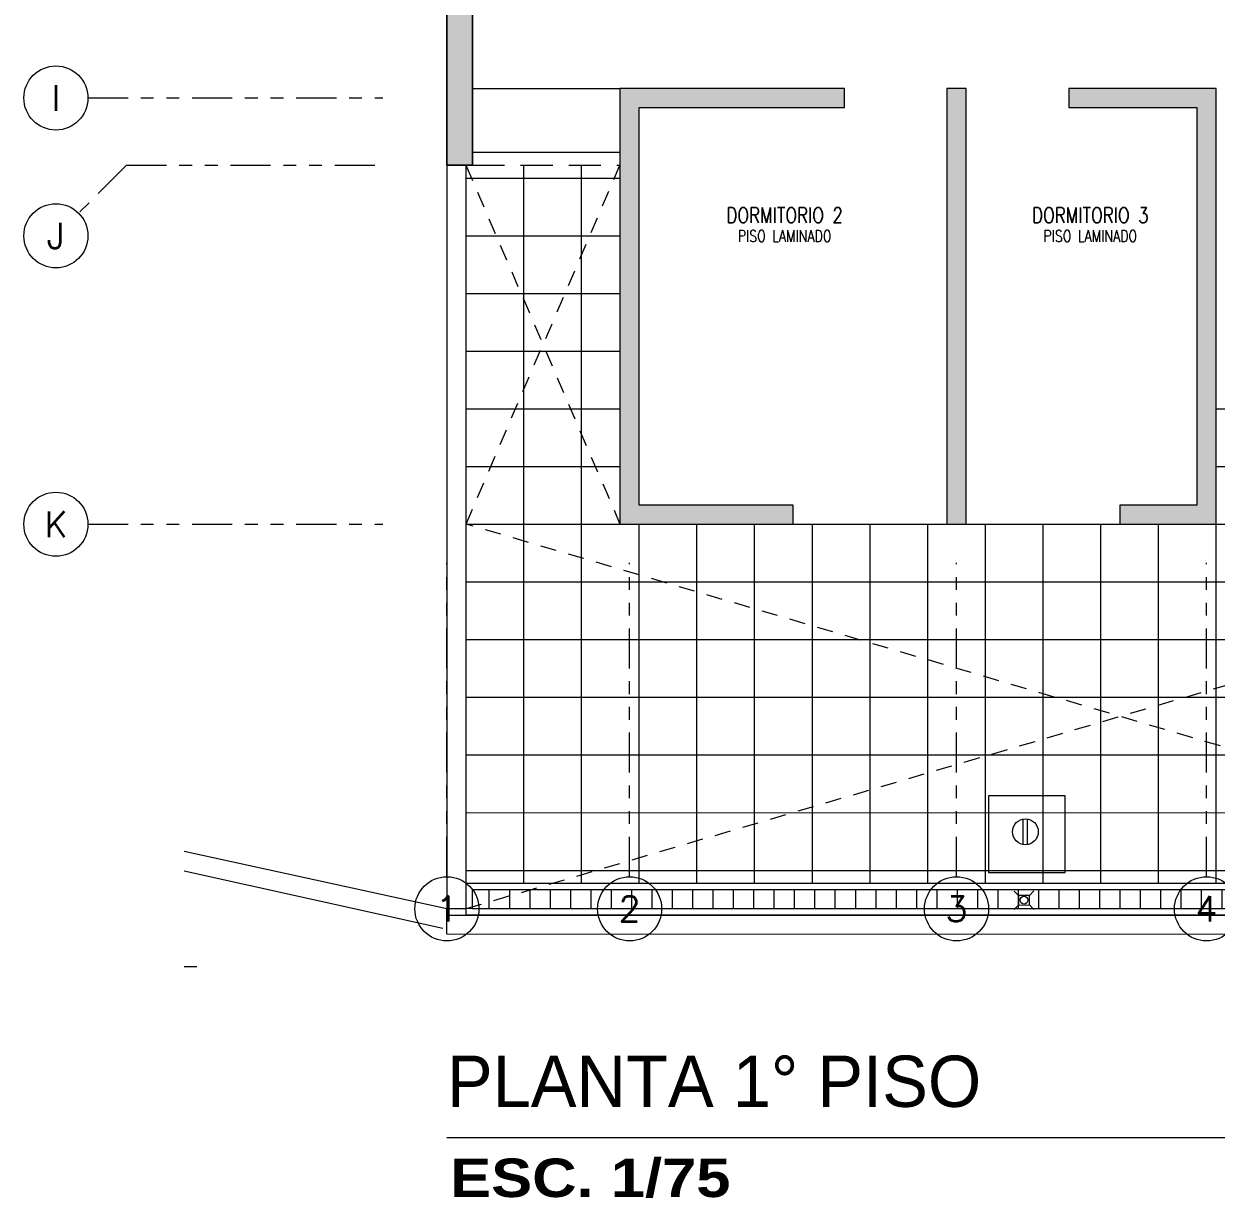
# Model space of a CAD drawing. Header units: millimetres. Extents: x 3738 to 3833, y 1327 to 1657.
# Drawn here: x 3765.17 to 3774.47, y 1476.48 to 1485.64 of the extents above; entities that cross this region are included whole.
import ezdxf
from ezdxf.enums import TextEntityAlignment as Align
from ezdxf.xclip import XClip

# ---------------------------------------------------------------- set-up
doc = ezdxf.new("R2010")
doc.units = ezdxf.units.MM
doc.header["$XCLIPFRAME"] = 2
for name, pattern in [('ACAD_ISO07W100', [3, 0, -3]), ('CONTINUO', [0]), ('HIDDEN2', [0.1875, 0.125, -0.0625]), ('PHANTOM', [63.5, 31.75, -6.35, 6.35, -6.35, 6.35, -6.35]), ('PHANTOM2', [1.25, 0.625, -0.125, 0.125, -0.125, 0.125, -0.125]), ('X-REF_DP_Arquitectura$0$HIDDEN', [0.375, 0.25, -0.125])]:
    doc.linetypes.add(name, pattern=pattern)
doc.layers.get('0').update_dxf_attribs({"color": 251, "lineweight": 9})
for name, color, linetype, lineweight in [('A-EJES', 251, 'PHANTOM', 13), ('A-HATCH', 251, 'Continuous', 13), ('A-MOBILIARIO', 251, 'Continuous', 13), ('A-MURO ALTO', 251, 'Continuous', 13), ('A-MURO BAJO', 251, 'Continuous', 13), ('A-MUROS', 251, 'Continuous', 13), ('A-PROYECCIONES', 251, 'HIDDEN2', 13), ('A-TEXTO-ACABADO PISO', 251, 'Continuous', 13), ('A-TEXTO-AMBIENTE', 251, 'Continuous', 13), ('A_20_Estructuras', 251, 'Continuous', 13), ('A_30_DispositivosSanit', 251, 'Continuous', 13), ('A_50_TextoAmbiente', 251, 'Continuous', 13), ('A_50_Vigas', 251, 'X-REF_DP_Arquitectura$0$HIDDEN', 13), ('A_60_HatchEstructuras', 251, 'Continuous', 13)]:
    doc.layers.add(name, color=color, linetype=linetype, lineweight=lineweight)
doc.styles.add('R160-75', font='ariblk.ttf', dxfattribs={"height": 0.6})
doc.styles.add('R175-75', font='GOTHIC.TTF', dxfattribs={"height": 0.4})
doc.styles.add('ROMANS', font='romans.shx', dxfattribs={"width": 0.8})

# ---------------------------------------------------------------- blocks, each defined once
blk = doc.blocks.new('A$C9f73720c')
at = {"layer": 'A-MURO ALTO', "elevation": 0}
for points in [[(23.1555, 140.8314), (22.0054, 138.3763)], [(23.2845, 140.7577), (22.1471, 138.311)]]:
    blk.add_lwpolyline(points, dxfattribs=at)
at = {"layer": 'A-MURO ALTO'}
blk.add_lwpolyline([(27.8071, 137.0441), (22.1471, 138.311), (22.1144, 138.1647), (27.7743, 136.8977)], close=True, dxfattribs=at)
at = {"layer": 'A-MURO BAJO', "ltscale": 0.5, "elevation": 0}
blk.add_lwpolyline([(22.814, 127.5556), (19.8863, 128.211), (22.1143, 138.1645), (25.0417, 137.5092)], close=True, dxfattribs=at)
at = {"layer": 'A-PROYECCIONES'}
for p, q in [((22.1145, 138.1644), (22.8138, 127.5556)), ((19.8863, 128.211), (25.0419, 137.5093)), ((25.0419, 137.5093), (27.5122, 135.7267, 0)), ((27.7696, 136.8987, 0), (24.7798, 136.3383, 0))]:
    blk.add_line(p, q, dxfattribs=at)
blk = doc.blocks.new('ESTRUC_P1')
at = {"layer": 'A_60_HatchEstructuras'}
h = blk.add_hatch(color=256, dxfattribs=at)
h.dxf.hatch_style = 1
h.paths.add_polyline_path([(7.5001, -6.85), (4.65, -6.85), (4.65, -4.3), (4.5, -4.3), (4.5, -6.85), (1.75, -6.85), (1.75, -6.25), (1.6, -6.25), (1.6, -6.85), (-1.15, -6.85), (-1.15, -2.8), (-1.35, -2.8), (-1.35, -11.05), (-1.15, -11.05), (-1.15, -7), (1.6, -7), (1.6, -7.6), (1.75, -7.6), (1.75, -7), (4.5, -7), (4.5, -9.55), (4.65, -9.55), (4.65, -7), (7.5001, -7)])
h.paths.add_polyline_path([(3.3, -4.45), (3.75, -4.45), (3.75, -4.3), (1.6, -4.3), (1.6, -5.5), (1.7468, -5.5), (1.75, -5.5), (1.75, -4.45), (3.1, -4.45), (3.1, -6.05), (3.3, -6.05)], flags=17)
h.paths.add_polyline_path([(3.3, -7.8), (3.1, -7.8), (3.1, -9.4), (1.75, -9.4), (1.75, -8.35), (1.6, -8.35), (1.6, -9.55), (3.75, -9.55), (3.75, -9.4), (3.3, -9.4)], flags=17)
h = blk.add_hatch(color=256, dxfattribs=at)
h.dxf.hatch_style = 1
h.paths.add_polyline_path([(2.7, -10.45), (2.55, -10.45), (2.55, -13.85), (2.7, -13.85)])
h.paths.add_polyline_path([(1.75, -10.45), (0, -10.45), (0, -13.85), (1.35, -13.85), (1.35, -13.7), (0.15, -13.7), (0.15, -10.6), (1.75, -10.6)])
h.paths.add_polyline_path([(4.65, -10.45), (3.5, -10.45), (3.5, -10.6), (4.5, -10.6), (4.5, -13.7), (3.9, -13.7), (3.9, -13.85), (4.65, -13.85)])
at = {"layer": 'A_20_Estructuras'}
for points in [[(7.5001, -6.85), (4.65, -6.85), (4.65, -4.3), (4.5, -4.3), (4.5, -6.85), (1.75, -6.85), (1.75, -6.25), (1.6, -6.25), (1.6, -6.85), (-1.15, -6.85), (-1.15, -2.8), (-1.35, -2.8), (-1.35, -11.05), (-1.15, -11.05), (-1.15, -7), (1.6, -7), (1.6, -7.6), (1.75, -7.6), (1.75, -7), (4.5, -7), (4.5, -9.55), (4.65, -9.55), (4.65, -7), (7.5001, -7)], [(1.75, -10.45), (0, -10.45), (0, -13.85), (1.35, -13.85), (1.35, -13.7), (0.15, -13.7), (0.15, -10.6), (1.75, -10.6)], [(2.7, -10.45), (2.55, -10.45), (2.55, -13.85), (2.7, -13.85)], [(4.65, -10.45), (3.5, -10.45), (3.5, -10.6), (4.5, -10.6), (4.5, -13.7), (3.9, -13.7), (3.9, -13.85), (4.65, -13.85)]]:
    blk.add_lwpolyline(points, close=True, dxfattribs=at)
at = {"layer": 'A_50_Vigas'}
for p, q in [((-1.15, -11.05), (0, -11.05)), ((1.35, -13.85), (2.55, -13.85)), ((2.7, -13.85), (3.9, -13.85))]:
    blk.add_line(p, q, dxfattribs=at)
blk = doc.blocks.new('N.03')
at = {"layer": 'A-MUROS'}
blk.add_lwpolyline([(-26.65, 5.975), (-26.65, 1.925), (-26.85, 1.925), (-26.85, 10.175), (-26.65, 10.175), (-26.65, 6.125)], dxfattribs=at)
blk = doc.blocks.new('JUNTA2')
at = {"layer": 'A-MOBILIARIO'}
blk.add_lwpolyline([(-25.6, -9.975), (-25.6, -10.475), (-26.75, -10.475), (-26.75, -9.975)], close=True, dxfattribs=at)
at = {"layer": 'A-MUROS'}
blk.add_lwpolyline([(-24, -6.375), (-26.75, -6.375), (-26.75, -2.325), (-26.95, -2.325), (-26.95, -10.575), (-26.75, -10.575), (-26.75, -6.525), (-24, -6.525)], dxfattribs=at)
blk = doc.blocks.new('TF_P1')
blk.add_blockref('JUNTA2', (26.95, 10.575))
blk.add_blockref('N.03', (26.85, -1.925))
blk = doc.blocks.new('TEXTO AMBIENTES P1')
at = {"layer": 'A-TEXTO-ACABADO PISO', "char_height": 0.09, "attachment_point": 2, "rotation": 0.00002, "style": 'ROMANS'}
for insert in [(1.2842, -11.5569), (3.6682, -11.5569)]:
    blk.add_mtext_dynamic_manual_height_columns('PISO LAMINADO', width=1.20225, gutter_width=12.5, heights=[0], dxfattribs=dict(at, insert=insert))
at = {"layer": 'A-TEXTO-AMBIENTE', "style": 'ROMANS', "width": 0.8}
for s, p in [('DORMITORIO 2', (1.2841, -11.4999)), ('DORMITORIO 3', (3.6684, -11.4999))]:
    blk.add_text(s, height=0.12, dxfattribs=at).set_placement(p, align=Align.CENTER)
blk = doc.blocks.new('Ejes_Torre C 1var')
at = {"layer": 'A-EJES', "linetype": 'PHANTOM2', "ltscale": 0.5}
blk.add_line((-2.5, 2.8), (-2.8732, 2.4268), dxfattribs=at)
for points in [[(-2.8, 3.325), (-0.5, 3.325)], [(-2.5, 2.8), (-0.5, 2.8)], [(-2.8, 0), (-0.5, 0)], [(0, -2.75), (0, -0.3)], [(1.425, -2.75), (1.425, -0.3)], [(3.975, -2.75), (3.975, -0.3)], [(5.925, -2.75), (5.925, -0.3)]]:
    blk.add_lwpolyline(points, dxfattribs=at)
at = {"layer": 'A-EJES', "linetype": 'Continuous'}
for centre in [(-3.05, 3.325), (-3.05, 2.25), (-3.05, 0), (0, -3), (1.425, -3), (3.975, -3), (5.925, -3)]:
    blk.add_circle(centre, 0.25, dxfattribs=at)
at = {"layer": 'A-EJES', "linetype": 'Continuous', "style": 'ROMANS'}
for s, p in [('I', (-3.05, 3.325)), ('J', (-3.05, 2.25)), ('K', (-3.05, 0)), ('1', (0, -3)), ('2', (1.425, -3)), ('3', (3.975, -3)), ('4', (5.925, -3))]:
    blk.add_text(s, height=0.2, dxfattribs=at).set_placement(p, align=Align.MIDDLE_CENTER)
blk = doc.blocks.new('0-sumidero')
for p, q in [((-0.0421, 0.0382), (-0.0763, 0.0724)), ((0.0435, 0.0382), (-0.0421, 0.0382)), ((-0.0421, 0.0382), (-0.0421, -0.0369)), ((0.0435, 0.0382), (0.0777, 0.0724)), ((0.0435, -0.0369), (0.0435, 0.0382)), ((-0.0421, -0.0369), (-0.0763, -0.0711)), ((-0.0421, -0.0369), (0.0435, -0.0369)), ((0.0435, -0.0369), (0.0777, -0.0711))]:
    blk.add_line(p, q)
blk.add_circle((0, 0), 0.0303)
blk = doc.blocks.new('sum')
at = {"layer": 'A_30_DispositivosSanit', "rotation": 45.00000007321594}
blk.add_blockref('0-sumidero', (0, 0), dxfattribs=at)
blk = doc.blocks.new('R')
at = {"layer": 'A_30_DispositivosSanit', "linetype": 'Continuous'}
for p, q in [((-0.0083, -0.0497), (-0.0083, 0.0497)), ((0.0083, -0.0497), (0.0083, 0.0497)), ((0.0694, -0.0367), (0.0694, 0.0367))]:
    blk.add_line(p, q, dxfattribs=at)
blk.add_circle((0, 0), 0.0504, dxfattribs=at)
blk = doc.blocks.new('IS-pluviales_26.03.2025')
at = {"layer": 'A_30_DispositivosSanit', "linetype": 'CONTINUO'}
h = blk.add_hatch(dxfattribs=at)
h.set_pattern_fill('ANSI31', color=256, scale=0.05, angle=45)
h.set_pattern_definition([(90, (440.609, -195366.45257), (-0.15875, 0), [])])
h.paths.add_polyline_path([(-48.4998, -16.6508), (-38.3998, -16.6508), (-38.3998, -16.8008), (-48.4998, -16.8008)])
at = {"layer": 'A_30_DispositivosSanit', "elevation": 0}
blk.add_lwpolyline([(-44.4758, -16.5178), (-43.8758, -16.5178), (-43.8758, -15.9178), (-44.4758, -15.9178)], close=True, dxfattribs=at)
at = {"layer": 'A_30_DispositivosSanit', "linetype": 'CONTINUO', "elevation": 0}
for points in [[(-48.5498, -16.6008), (-38.3498, -16.6008), (-38.3498, -16.8508), (-48.5498, -16.8508)], [(-48.4998, -16.6508), (-38.3998, -16.6508), (-38.3998, -16.8008), (-48.4998, -16.8008)]]:
    blk.add_lwpolyline(points, close=True, dxfattribs=at)
at = {"layer": 'A_30_DispositivosSanit', "linetype": 'Continuous', "xscale": 2, "yscale": 2, "zscale": 2}
blk.add_blockref('R', (-44.1869, -16.1994, 0), dxfattribs=at)
at = {"layer": 'A_30_DispositivosSanit', "rotation": 135.4214501941968}
blk.add_blockref('sum', (-44.1975, -16.7325, 0), dxfattribs=at)

msp = doc.modelspace()

# ---------------------------------------------------------------- hatches: boundary and pattern name
at = {"layer": 'A-HATCH'}
h = msp.add_hatch(dxfattribs=at)
h.set_pattern_fill('_USER', color=256, scale=0.45, angle=0.00187, double=1, pattern_type=0)
h.set_pattern_definition([(0.002, (3774.4721, 1481.7379), (-1.5e-05, 0.45), []), (90.002, (3774.4721, 1481.7379), (-0.45, -1.5e-05), [])])
h.paths.add_polyline_path([(3778.822, 1481.738), (3778.8226, 1478.9376), (3768.6228, 1478.9376), (3768.6221, 1484.5347), (3769.8214, 1484.5379), (3769.8221, 1481.7378), (3774.4721, 1481.7379), (3774.4721, 1482.8379), (3777.1721, 1482.8379), (3777.1721, 1481.7379)])

# ---------------------------------------------------------------- linework, layer by layer
at = {"layer": 'A_50_TextoAmbiente', "color": 1}
msp.add_lwpolyline([(3768.4721, 1476.9536), (3777.6721, 1476.9536)], dxfattribs=at)

# ---------------------------------------------------------------- texts
at = {"layer": 'A_50_TextoAmbiente', "color": 1, "insert": (3768.4721, 1477.593), "char_height": 0.4, "width": 16.529649, "attachment_point": 1, "style": 'R175-75'}
msp.add_mtext('PLANTA 1° PISO', dxfattribs=at)
at = {"layer": 'A_50_TextoAmbiente', "color": 3, "insert": (3768.4974, 1476.7899), "char_height": 0.3, "width": 10.725123, "attachment_point": 1, "style": 'R160-75'}
msp.add_mtext('ESC. 1/75', dxfattribs=at)

# ---------------------------------------------------------------- next in the draw order: block references
at = {"color": 7, "linetype": 'ACAD_ISO07W100', "ltscale": 5, "true_color": 0xffffff}
ref = msp.add_blockref('A$C9f73720c', (3908.2809, 1487.3354), dxfattribs=dict(at, rotation=102.6156181418625))
XClip(ref).set_block_clipping_path([(22.1542253106, 140.4101169162), (10.3600901397, 87.7136669306), (29.6608346476, 83.3939150368), (41.4549698184, 136.0903650224)])

# ---------------------------------------------------------------- next in the draw order: linework, layer by layer
at = {"layer": 'A-MUROS'}
for points in [[(3795.3221, 1478.6878), (3818.5218, 1478.6864), (3818.5221, 1478.5364), (3768.4721, 1478.5395), (3768.4721, 1478.7395)], [(3768.4719, 1478.6895), (3791.3726, 1478.688)]]:
    msp.add_lwpolyline(points, dxfattribs=at)

# ---------------------------------------------------------------- next in the draw order: block references
at = {"color": 251}
msp.add_blockref('ESTRUC_P1', (3769.8221, 1495.5876), dxfattribs=at)

# ---------------------------------------------------------------- next in the draw order: block references
msp.add_blockref('TF_P1', (3768.4721, 1484.5379), dxfattribs=at)

# ---------------------------------------------------------------- next in the draw order: block references
at = {"layer": 'A-MUROS', "color": 3}
msp.add_blockref('Ejes_Torre C 1var', (3768.4721, 1481.7379), dxfattribs=at)
at = {"layer": 'A_30_DispositivosSanit'}
msp.add_blockref('IS-pluviales_26.03.2025', (3817.1711, 1495.5383, 0), dxfattribs=at)
at = {"layer": 'A_50_TextoAmbiente'}
msp.add_blockref('TEXTO AMBIENTES P1', (3769.8221, 1495.5879), dxfattribs=at)

doc.saveas('drawing.dxf')
